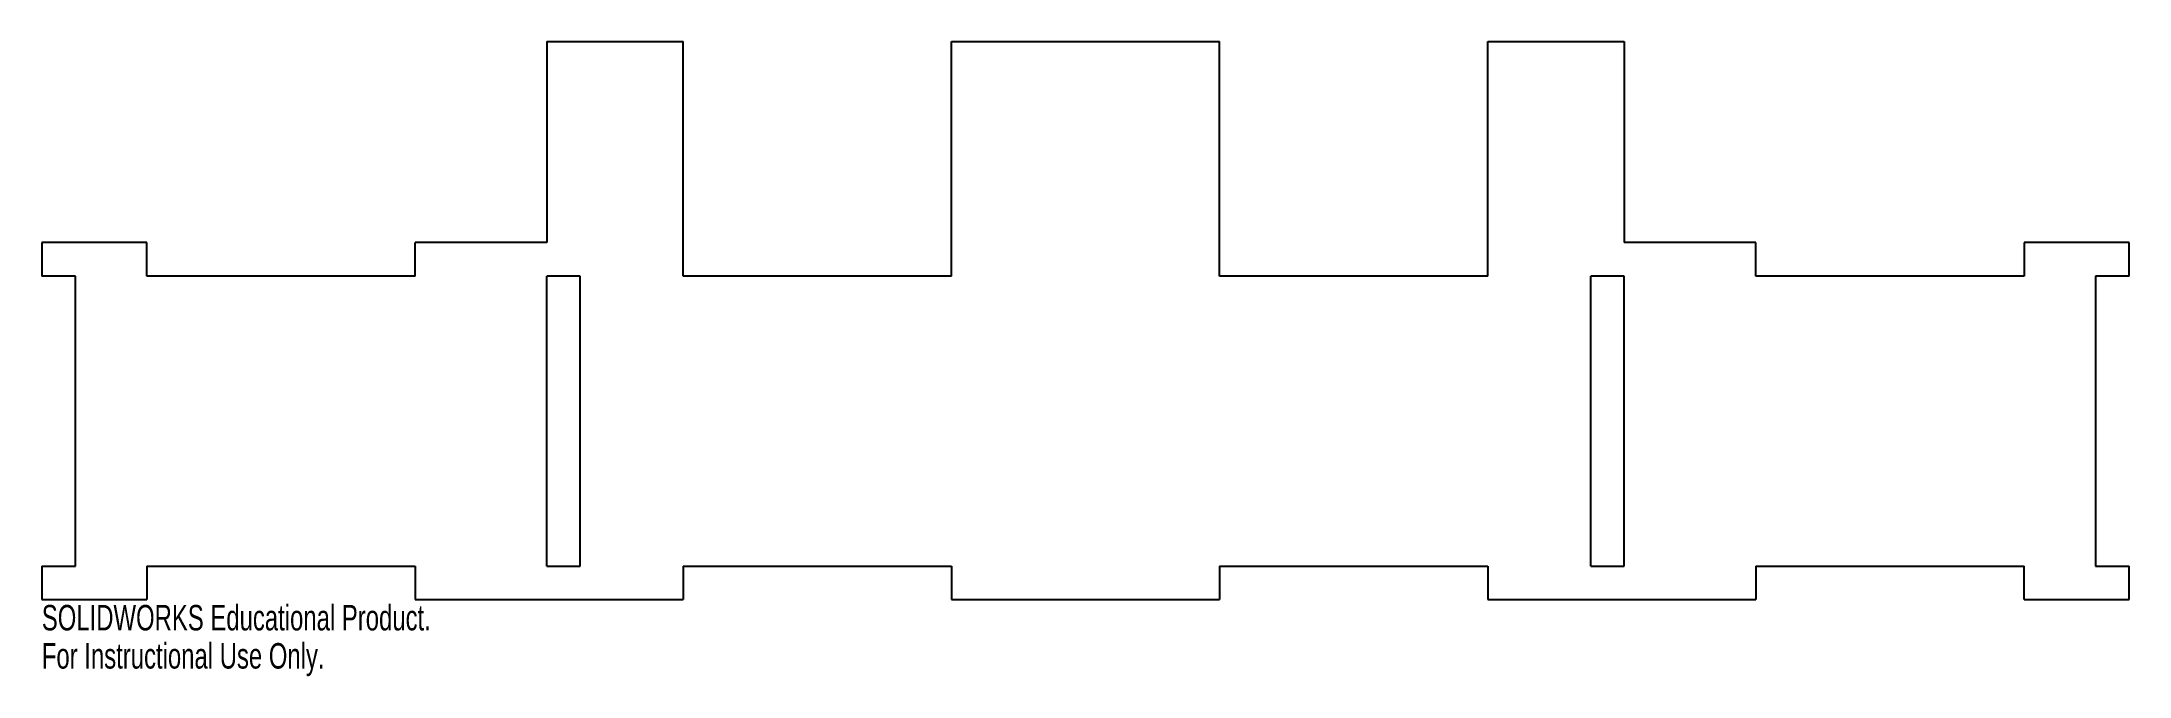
# Model space of a CAD drawing. Header units: inches. Extents: x -7.8 to 7.8, y -1.9 to 2.8.
import ezdxf

# ---------------------------------------------------------------- set-up
doc = ezdxf.new("R2010")
doc.units = ezdxf.units.IN
doc.header["$MEASUREMENT"] = 0
doc.styles.add('SLDTEXTSTYLE0', font='TXT', dxfattribs={"width": 0.7})

msp = doc.modelspace()

# ---------------------------------------------------------------- linework, layer by layer
at = {"color": 7, "linetype": 'Continuous', "lineweight": 25}
for p, q in [((-4.018, 2.833), (-3, 2.833)), ((-4.018, 2.833), (-4.018, 1.333)), ((-3, 1.083), (-3, 2.833)), ((-1, 2.833), (1, 2.833)), ((-1, 1.083), (-1, 2.833)), ((1, 1.083), (1, 2.833)), ((3, 2.833), (4.018, 2.833)), ((3, 1.083), (3, 2.833)), ((4.018, 2.833), (4.018, 1.333)), ((-7.783, 1.333), (-7.783, 1.083)), ((-7, 1.333), (-7.783, 1.333)), ((-7, 1.083), (-7, 1.333)), ((-4.018, 1.333), (-5, 1.333)), ((-5, 1.083), (-5, 1.333)), ((5, 1.333), (4.018, 1.333)), ((5, 1.083), (5, 1.333)), ((7.783, 1.333), (7, 1.333)), ((7, 1.333), (7, 1.083)), ((7.783, 1.083), (7.783, 1.333)), ((-7.533, 1.083), (-7.783, 1.083)), ((-7.533, -1.083), (-7.533, 1.083)), ((-5, 1.083), (-7, 1.083)), ((-4.018, -1.083), (-4.018, 1.083)), ((-3.768, 1.083), (-4.018, 1.083)), ((-3.768, -1.083), (-3.768, 1.083)), ((-1, 1.083), (-3, 1.083)), ((3, 1.083), (1, 1.083)), ((3.768, -1.083), (3.768, 1.083)), ((4.018, 1.083), (3.768, 1.083)), ((4.018, -1.083), (4.018, 1.083)), ((7, 1.083), (5, 1.083)), ((7.533, 1.083), (7.533, -1.083)), ((7.783, 1.083), (7.533, 1.083)), ((-7.783, -1.083), (-7.533, -1.083)), ((-7.783, -1.083), (-7.783, -1.333)), ((-7, -1.083), (-7, -1.333)), ((-7, -1.083), (-5, -1.083)), ((-5, -1.083), (-5, -1.333)), ((-4.018, -1.083), (-3.768, -1.083)), ((-3, -1.083), (-3, -1.333)), ((-3, -1.083), (-1, -1.083)), ((-1, -1.083), (-1, -1.333)), ((1, -1.083), (1, -1.333)), ((1, -1.083), (3, -1.083)), ((3, -1.083), (3, -1.333)), ((3.768, -1.083), (4.018, -1.083)), ((5, -1.083), (5, -1.333)), ((5, -1.083), (7, -1.083)), ((7, -1.333), (7, -1.083)), ((7.533, -1.083), (7.783, -1.083)), ((7.783, -1.333), (7.783, -1.083)), ((-7.783, -1.333), (-7, -1.333)), ((-5, -1.333), (-3, -1.333)), ((-1, -1.333), (1, -1.333)), ((3, -1.333), (5, -1.333)), ((7, -1.333), (7.783, -1.333))]:
    msp.add_line(p, q, dxfattribs=at)

# ---------------------------------------------------------------- texts
at = {"color": 7, "linetype": 'Continuous', "char_height": 0.1903, "attachment_point": 1, "style": 'SLDTEXTSTYLE0'}
for s, insert in [('SOLIDWORKS Educational Product.', (-7.783, -1.373)), ('For Instructional Use Only.', (-7.783, -1.658))]:
    msp.add_mtext(s, dxfattribs=dict(at, insert=insert))

doc.saveas('drawing.dxf')
